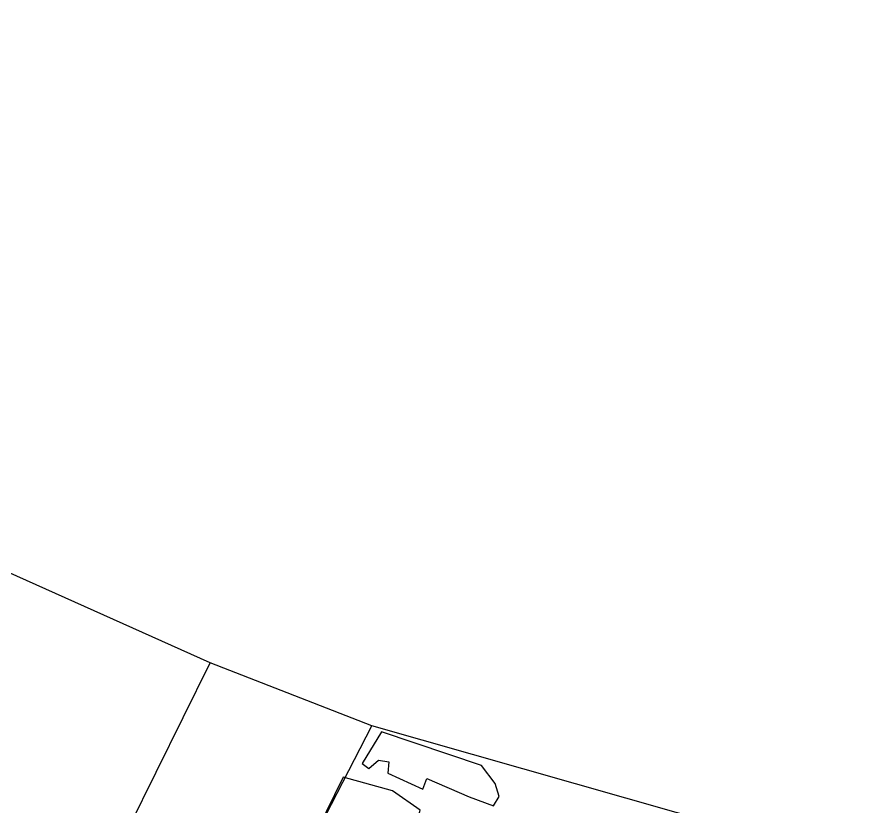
# Model space of a CAD drawing. Header units: metres. Extents: x -12.6 to -9.54, y -16.55 to -11.69.
# Drawn here: x -10.803 to -9.572, y -12.824 to -11.687 of the extents above; entities that cross this region are included whole.
import ezdxf

# ---------------------------------------------------------------- set-up
doc = ezdxf.new("R2010")
doc.units = ezdxf.units.M
doc.header["$LTSCALE"] = 25
doc.header["$MEASUREMENT"] = 0
doc.linetypes.add('STRICHPUNKTX2', pattern=[2, 1, -0.5, 0, -0.5])
doc.layers.add('GRABUNGSGRENZE', color=3, linetype='STRICHPUNKTX2')
doc.layers.add('STEINE', color=4, linetype='CONTINUOUS')

msp = doc.modelspace()

# ---------------------------------------------------------------- linework, layer by layer
at = {"layer": 'GRABUNGSGRENZE', "flags": 128}
msp.add_lwpolyline([(-9.5717, -12.9124), (-10.292, -12.7075), (-10.525, -12.6167), (-12.6021, -11.6869)], dxfattribs=at)
at = {"layer": 'GRABUNGSGRENZE'}
for points in [[(-12.6046, -14.2632), (-11.564, -14.7212), (-10.525, -12.6167)], [(-9.5951, -15.3381), (-11.3359, -14.7217), (-10.292, -12.7075)]]:
    msp.add_lwpolyline(points, dxfattribs=at)
at = {"layer": 'STEINE'}
for points in [[(-10.2782, -12.7161), (-10.3063, -12.762), (-10.2966, -12.7692), (-10.2828, -12.7569), (-10.2675, -12.7595), (-10.269, -12.7758), (-10.2185, -12.7987), (-10.2129, -12.7834), (-10.1517, -12.8099), (-10.1171, -12.8227), (-10.1089, -12.8094), (-10.1145, -12.7906), (-10.1344, -12.7646), (-10.2782, -12.7161)], [(-10.4531, -13.1159), (-10.4143, -13.1323), (-10.3949, -13.1654), (-10.3817, -13.1634), (-10.3567, -13.1399), (-10.3409, -13.0762), (-10.3093, -13.0333), (-10.2894, -12.9767), (-10.2634, -12.8987), (-10.2338, -12.8701), (-10.2226, -12.8288), (-10.2624, -12.8013), (-10.3333, -12.7814), (-10.4689, -13.0573), (-10.4913, -13.0981), (-10.4694, -13.0991)]]:
    msp.add_lwpolyline(points, dxfattribs=at)

doc.saveas('drawing.dxf')
